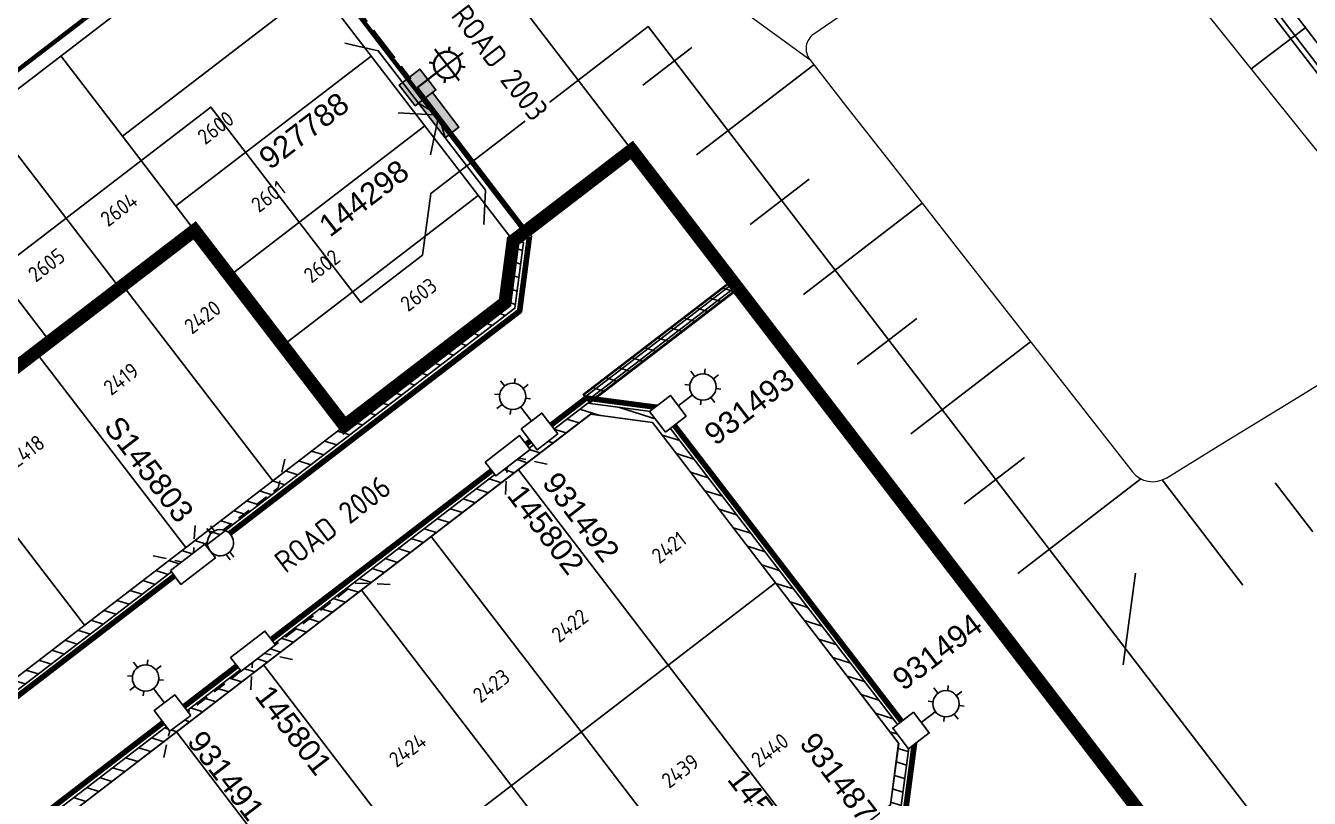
# Model space of a CAD drawing. Extents: x 296374 to 298792, y 6267790 to 6270844.
# Drawn here: x 298187.2 to 298333.2, y 6269983.7 to 6270071.6 of the extents above; entities that cross this region are included whole.
import ezdxf
from ezdxf.enums import TextEntityAlignment as Align

# ---------------------------------------------------------------- set-up
doc = ezdxf.new("R2010")
doc.units = 0
for name, pattern in [('Cable Exist UG', [8.2, 4, -1.2, 1.8, -1.2]), ('Dash', [5, 3, -2]), ('DASHED', [0.75, 0.5, -0.25]), ('DASHED2', [9.525, 6.35, -3.175]), ('IE Trench LV', [6.5, 5, -1.5]), ('Trench-Service', [1.5, 1, -0.5])]:
    doc.linetypes.add(name, pattern=pattern)
for name, color, linetype in [('_User_Boundary_Stage24', 252, 'DASHED2'), ('_User_Equip_Easement', 7, 'Continuous'), ('_User_Exist_LV', 7, 'Cable Exist UG'), ('_User_Exist_Pillar', 7, 'Continuous'), ('_User_Exist_Services', 7, 'Continuous'), ('_User_Exist_SL', 7, 'Continuous'), ('_User_Exist_Trench', 7, 'Continuous'), ('_User_LotNumbers', 251, 'Continuous'), ('_User_Roadnames', 7, 'Continuous'), ('_User_Wipeout', 6, 'Continuous'), ('_User_xref', 251, 'Continuous'), ('Duct_SP_NEW', 2, 'Continuous'), ('Equip_LV_NEW', 2, 'Continuous'), ('Equip_SP_SL_NEW', 2, 'Continuous'), ('Mains_LV_NEW_T84', 2, 'Continuous'), ('Mains_SL_NEW_R6', 2, 'Continuous'), ('Services_SP_NEW_UG', 7, 'Trench-Service'), ('SupportsUG_SP_LV_NEW', 2, 'Continuous'), ('SupportsUG_SP_LV_SL_EXT', 7, 'Continuous'), ('SupportsUG_SP_LV_SL_NEW', 2, 'Continuous'), ('Trench_SP_NEW', 2, 'IE Trench LV'), ('UG_Details_SP_MISC', 7, 'Continuous'), ('X-Masterplan_LotLayout_P2$0$D-LO-Stage 24', 251, 'Continuous'), ('X-Masterplan_LotLayout_P2$0$D-LO-Stage 25', 251, 'Continuous'), ('X-Masterplan_LotLayout_P2$0$D-RD-Future_BDY', 251, 'Continuous'), ('X-Masterplan_LotLayout_P2$0$D-RD-Stage24_BDY', 251, 'Continuous'), ('X-Masterplan_LotLayout_P2$0$D-RD-Stage25_BDY', 251, 'Continuous'), ('XR-600340-P4-CI-DESIGN (06032016)$0$CI-EWRK-BATT-BOTT', 251, 'Continuous'), ('XR-600340-P4-CI-DESIGN (06032016)$0$CI-EWRK-BATT-TICK', 251, 'Continuous'), ('XR-600340-P4-CI-DESIGN (06032016)$0$CI-ROAD-MD5-FUTR', 251, 'Continuous'), ('XR-600340-P4-CI-DESIGN (06032016)$0$CI-STRM-BASN-DETN', 251, 'Continuous'), ('XR-600340-P4-CI-DESIGN (06032016)$0$GN-ANNO-TEXT-LOT24', 251, 'Continuous'), ('XR-600340-P4-CI-DESIGN (06032016)$0$GN-ANNO-TEXT-LOT25', 251, 'Continuous')]:
    doc.layers.add(name, color=color, linetype=linetype)
doc.layers.add('Viewports', color=6, linetype='Continuous', plot=False)
doc.styles.add('CDD_AN-ISOCP', font='isocp.shx')
doc.styles.add('COLUMN_LABEL', font='arial.ttf')
doc.styles.add('iecARIAL', font='arial.ttf', dxfattribs={"height": 2})
doc.styles.add('POLE_LABEL', font='arial.ttf')
doc.styles.add('SL_LABEL', font='arial.ttf')
doc.styles.get("Standard").update_dxf_attribs({"font": 'arial.ttf'})
doc.styles.add('XR-600340-P4-CI-DESIGN (06032016)$0$CDD_AN-ISOCP', font='isocp.shx')
doc.linetypes.add('Cable 4', pattern='A,5.25,-0.1,["o",Standard,S=2,R=0,X=1.2,Y=-0.7],-4', length=9.35)
doc.linetypes.add('Cable New UG', pattern='A,7,-0.25,["x",Standard,S=2,R=0,X=0.2,Y=-0.8],-2.1', length=9.35)
doc.linetypes.add('IE Trench HV', pattern='A,7,-0.2,["/",Standard,S=3,R=0,X=0.6,Y=-1.4],-2.5', length=9.7)
pattern_1 = [(162.4963, (298226.3864, 6269882.092), (-0.45837, -1.453435), [])]

# ---------------------------------------------------------------- blocks, each defined once
blk = doc.blocks.new('XR-600340-P4-CI-DESIGN (06032016)')
at = {"layer": 'XR-600340-P4-CI-DESIGN (06032016)$0$CI-EWRK-BATT-BOTT', "lineweight": 0, "flags": 128}
blk.add_lwpolyline([(298276.4, 6270067.73), (298280.47, 6270062.52), (298286.63, 6270054.64), (298292.79, 6270046.76), (298298.95, 6270038.89), (298305.11, 6270031.01), (298313.03, 6270020.88, 0.38173), (298316.97, 6270020.17), (298323.34, 6270024.09), (298331.9, 6270029.35), (298340.46, 6270034.62)], format="xyb", dxfattribs=at)
for points in [[(298335.79, 6270055.21), (298329.53, 6270063.01), (298323.27, 6270070.81), (298317, 6270078.6)], [(298268.38, 6270073.58), (298276.4, 6270067.73)]]:
    blk.add_lwpolyline(points, dxfattribs=at)
at = {"layer": 'XR-600340-P4-CI-DESIGN (06032016)$0$CI-EWRK-BATT-TICK'}
for p, q in [((298332.81, 6270071.42), (298326.58, 6270066.67)), ((298257.43, 6270064.83), (298263, 6270069.1)), ((298263.52, 6270056.89), (298276.86, 6270067.13)), ((298269.6, 6270048.96), (298276.31, 6270054.11)), ((298275.69, 6270041.02), (298289.18, 6270051.38)), ((298281.78, 6270033.09), (298288.56, 6270038.29)), ((298287.87, 6270025.16), (298301.5, 6270035.62)), ((298293.95, 6270017.22), (298300.81, 6270022.48)), ((298300.04, 6270009.29), (298314.05, 6270020.04)), ((298325.64, 6270007.94), (298316.45, 6270019.92)), ((298333.58, 6270014.03), (298329.31, 6270019.58)), ((298312.02, 6269998.91), (298313.44, 6270009.34))]:
    blk.add_line(p, q, dxfattribs=at)
at = {"layer": 'XR-600340-P4-CI-DESIGN (06032016)$0$CI-ROAD-MD5-FUTR', "flags": 128}
for points in [[(298230.24, 6270099.45), (298276.31, 6270134.79), (298285.04, 6270133.64), (298398.61, 6269985.4), (298397.46, 6269976.67), (298354.58, 6269943.77)], [(298231.15, 6270098.25), (298276.73, 6270133.23), (298284.23, 6270132.24), (298397.04, 6269984.99), (298396.05, 6269977.48), (298353.67, 6269944.96)]]:
    blk.add_lwpolyline(points, dxfattribs=at)
at = {"layer": 'XR-600340-P4-CI-DESIGN (06032016)$0$CI-STRM-BASN-DETN', "lineweight": 0, "flags": 128}
blk.add_lwpolyline([(298213.07, 6270151.43), (298223.04, 6270159.52), (298225.64, 6270161.06), (298229.83, 6270161.82), (298233.98, 6270160.81), (298237.37, 6270158.21), (298237.93, 6270157.5), (298242.39, 6270151.24), (298245.88, 6270149.94), (298247.76, 6270148.75), (298257.08, 6270139.59), (298257.52, 6270139.08), (298267.78, 6270125.92), (298268.45, 6270124.75), (298272.05, 6270115.73), (298291.09, 6270091.65), (298292.62, 6270088.66), (298292.89, 6270085.15), (298291.76, 6270081.87), (298289.5, 6270079.33), (298289.2, 6270079.12), (298284.43, 6270075.84), (298276.84, 6270070.61)], dxfattribs=at)
blk.add_lwpolyline([(298276.84, 6270070.61, 0.432091), (298276.4, 6270067.73)], format="xyb", dxfattribs=at)
at = {"layer": 'XR-600340-P4-CI-DESIGN (06032016)$0$GN-ANNO-TEXT-LOT24', "linetype": 'ByBlock', "char_height": 1.75, "attachment_point": 5, "rotation": 37.4542, "style": 'XR-600340-P4-CI-DESIGN (06032016)$0$CDD_AN-ISOCP'}
for s, insert in [('2420', (298207.36, 6270038.44)), ('2419', (298198.1, 6270031.41)), ('2418', (298187.39, 6270023.2)), ('2421', (298252.06, 6270019.08)), ('2422', (298249.11, 6270003.36)), ('2423', (298240.19, 6269996.51)), ('2424', (298230.67, 6269989.21)), ('2440', (298271.86, 6269989.19)), ('2439', (298261.67, 6269986.83))]:
    blk.add_mtext(s, dxfattribs=dict(at, insert=insert))
at = {"layer": 'XR-600340-P4-CI-DESIGN (06032016)$0$GN-ANNO-TEXT-LOT25', "linetype": 'ByBlock', "char_height": 1.75, "attachment_point": 5, "rotation": 37.4542, "style": 'XR-600340-P4-CI-DESIGN (06032016)$0$CDD_AN-ISOCP'}
for s, insert in [('2600', (298208.85, 6270059.98)), ('2601', (298214.84, 6270052.17)), ('2604', (298197.86, 6270050.68)), ('2605', (298189.62, 6270044.36)), ('2602', (298220.93, 6270044.24)), ('2603', (298231.93, 6270041))]:
    blk.add_mtext(s, dxfattribs=dict(at, insert=insert))
blk = doc.blocks.new('X-Masterplan_LotLayout_P2')
at = {"layer": 'X-Masterplan_LotLayout_P2$0$D-LO-Stage 24'}
for p, q in [((298146.35, 6270002.18), (298206.46, 6270048.3)), ((298206.46, 6270048.3), (298223.5, 6270026.09)), ((298215.36, 6270019.84), (298198.31, 6270042.05)), ((298205.44, 6270012.23), (298188.4, 6270034.45)), ((298176.89, 6270025.62), (298193.94, 6270003.4)), ((298260.31, 6269998.87), (298243.27, 6270021.09)), ((298250.39, 6269991.26), (298233.35, 6270013.48)), ((298272.5, 6270008.22), (298170.34, 6269929.84)), ((298242.46, 6269985.17), (298225.41, 6270007.39)), ((298214.31, 6269998.87), (298231.35, 6269976.65)), ((298260.31, 6269998.87), (298277.35, 6269976.66)), ((298221.43, 6269969.04), (298204.39, 6269991.26)), ((298267.44, 6269969.05), (298250.39, 6269991.26)), ((298259.5, 6269962.96), (298242.46, 6269985.17))]:
    blk.add_line(p, q, dxfattribs=at)
at = {"layer": 'X-Masterplan_LotLayout_P2$0$D-LO-Stage 25'}
for p, q in [((298198.24, 6270059.01), (298220.45, 6270076.06)), ((298198.24, 6270059.01), (298191.24, 6270068.14)), ((298226.54, 6270068.12), (298204.33, 6270051.08)), ((298197.92, 6270041.75), (298182.7, 6270061.58)), ((298232.63, 6270060.19), (298210.41, 6270043.14)), ((298206.46, 6270048.3), (298198.24, 6270059.01)), ((298174.76, 6270055.5), (298189.98, 6270035.66)), ((298216.5, 6270035.21), (298238.71, 6270052.26))]:
    blk.add_line(p, q, dxfattribs=at)
at = {"layer": 'X-Masterplan_LotLayout_P2$0$D-RD-Future_BDY'}
blk.add_line((298396.42, 6269984.82), (298283.91, 6270131.67), dxfattribs=at)
at = {"layer": 'X-Masterplan_LotLayout_P2$0$D-RD-Stage24_BDY'}
blk.add_line((298271.99, 6270036.82), (298343.21, 6269943.99), dxfattribs=at)
blk.add_lwpolyline([(298140.51, 6269968.72), (298140.51, 6269968.72), (298147.52, 6269967.79), (298223.5, 6270026.09)], dxfattribs=at)
blk.add_lwpolyline([(298170.34, 6269929.84), (298184.34, 6269911.59), (298191.35, 6269910.67), (298285.58, 6269982.96), (298286.5, 6269989.97), (298272.5, 6270008.22), (298258.5, 6270026.47), (298251.49, 6270027.39), (298157.26, 6269955.1), (298156.34, 6269948.09)], close=True, dxfattribs=at)
at = {"layer": 'X-Masterplan_LotLayout_P2$0$D-RD-Stage25_BDY'}
blk.add_line((298230.6, 6270090.76), (298271.99, 6270036.82), dxfattribs=at)
blk.add_lwpolyline([(298223.53, 6270026.11), (298241.75, 6270040.09), (298242.67, 6270047.1), (298216.5, 6270081.21), (298209.49, 6270082.14), (298115.26, 6270009.84), (298114.34, 6270002.83), (298140.51, 6269968.72)], dxfattribs=at)
blk = doc.blocks.new('LV_UG_LINKS_OPEN_NEW')
blk.add_wipeout([(-1.17, 0.93), (-1.28, 0.78), (-1.36, 0.61), (-1.43, 0.44), (-1.47, 0.25), (-1.49, 0.07), (-1.49, -0.12), (-1.46, -0.31), (-1.41, -0.49), (-1.34, -0.66), (-1.25, -0.82), (-1.13, -0.97), (-1, -1.11), (-0.86, -1.22), (-0.7, -1.32), (-0.53, -1.4), (-0.35, -1.45), (-0.16, -1.49), (0.03, -1.49), (0.21, -1.48), (0.4, -1.44), (0.57, -1.38), (0.74, -1.3), (0.9, -1.19), (1.04, -1.07), (1.17, -0.93), (1.28, -0.78), (1.36, -0.61), (1.43, -0.44), (1.47, -0.25), (1.49, -0.07), (1.49, 0.12), (1.46, 0.31), (1.41, 0.49), (1.34, 0.66), (1.25, 0.82), (1.13, 0.97), (1, 1.11), (0.86, 1.22), (0.7, 1.32), (0.53, 1.4), (0.35, 1.45), (0.16, 1.49), (-0.03, 1.49), (-0.21, 1.48), (-0.4, 1.44), (-0.57, 1.38), (-0.74, 1.3), (-0.9, 1.19), (-1.04, 1.07)])
for p, q in [((-0.25, 1.47), (-0.25, 2.22)), ((0.25, 1.47), (0.25, 2.22)), ((-0.25, -1.47), (-0.25, -2.22)), ((0.25, -1.47), (0.25, -2.22))]:
    blk.add_line(p, q)
blk.add_lwpolyline([(1.49, 0, 1), (-1.49, 0, 1)], format="xyb", close=True)
for tag, p, flags in [('ORIENTATION', (0, 0), 9), ('Z', (0, 0), 1), ('USAGE', (0, -0.2), 9), ('NOTES', (0, -0.4), 9)]:
    blk.add_attdef(tag, p, '', height=0.2, dxfattribs=dict(flags=flags))
blk = doc.blocks.new('*U102')
blk.add_line((0, 0), (0, 0))
at = {"style": 'SL_LABEL', "flags": 9}
for tag, height, p in [('ASSET_NUM', 2.5, (2, 2)), ('STREET_CODE', 0.2, (0, -0.2))]:
    blk.add_attdef(tag, text='', height=height, dxfattribs=at).set_placement(p, align=Align.MIDDLE_LEFT)
at = {"flags": 1}
blk.add_attdef('Z', (0, 0), '', height=0.2, dxfattribs=at)
at = {"flags": 9}
for tag, p in [('CONSTRUCTED_VOLTAGE', (0, -0.4)), ('CONTROL_TYPE', (0, -0.6)), ('OPERATING_VOLTAGE', (0, -1.4)), ('LANTERN_PURPOSE', (0, -0.8)), ('LANTERN_TYPE', (0, -1)), ('NO_PHASES', (0, -1.2)), ('ORIENTATION', (0, -1.6)), ('OWNED_BY', (0, -1.8)), ('STATE', (0, -2)), ('CEXIST', (0, -2.4)), ('CNEW', (0, -2.6)), ('CNUMBER', (0, -2.8)), ('CREMOVE', (0, -3)), ('USAGE', (0, -2.2)), ('CREPLACE', (0, -3.2)), ('MAINTAINED_BY', (0, -9.86))]:
    blk.add_attdef(tag, text='', height=0.2, dxfattribs=at).set_placement(p, align=Align.MIDDLE_LEFT)
blk.add_wipeout([(0.91, -8.7), (-0.63, -8.07), (-1.56, -6.7), (-0.93, -5.17), (0.43, -4.12), (1.97, -4.86), (2.91, -6.23), (2.28, -7.76)])
for p, q in [((0, 0), (0.52, -4.98)), ((-0.93, -5.17), (-0.49, -5.52)), ((1.97, -4.86), (1.62, -5.3)), ((-0.82, -6.62), (-1.56, -6.7)), ((2.91, -6.23), (2.17, -6.31)), ((-0.63, -8.07), (-0.27, -7.63)), ((0.83, -7.96), (0.91, -8.7)), ((2.28, -7.76), (1.84, -7.41))]:
    blk.add_line(p, q)
blk.add_circle((0.67, -6.46), 1.5)
for tag, height, flags, p in [('LNUMBER', 2.5, 8, (1.2, -2.8)), ('LKINGHEIGHT', 0.2, 9, (0, -3.4)), ('LBRACKET', 0.2, 9, (0, -3.6)), ('LBRACKETVOCAB', 0.2, 9, (0, -3.8)), ('LCATEGORY', 0.2, 9, (0, -4)), ('LCHARGE1', 0.2, 9, (0, -4.2)), ('LCHARGE1PERCENT', 0.2, 9, (0, -4.4)), ('LCHARGE2', 0.2, 9, (0, -4.6)), ('LCHARGE2PERCENT', 0.2, 9, (0, -4.8)), ('LCHARGE3', 0.2, 9, (0, -5)), ('LCHARGE3PERCENT', 0.2, 9, (0, -5.2)), ('LEXIST', 0.2, 9, (0, -5.4)), ('LLAMP', 0.2, 9, (0, -5.6)), ('LLAMPVOCAB', 0.2, 9, (0, -5.8)), ('LMAST', 0.2, 9, (0, -6)), ('LMASTVOCAB', 0.2, 9, (0, -6.2)), ('LNEW', 0.2, 9, (0, -6.4)), ('LANTNUMBER', 0.2, 9, (0, -6.6)), ('LOUTREACH', 0.2, 9, (0, -7)), ('LOUTREACHVOCAB', 0.2, 9, (0, -7.2)), ('SUBURB', 0.2, 9, (0, -8.6)), ('STREETNAME', 0.2, 9, (0, -8.8)), ('LRATECODE', 0.2, 9, (0, -7.4)), ('LREMOVE', 0.2, 9, (0, -7.6)), ('LREPLACE', 0.2, 9, (0, -7.8)), ('LTYPE', 0.2, 9, (0, -8)), ('LTYPEVOCAB', 0.2, 9, (0, -8.2)), ('LEGEND', 0.2, 9, (0, -8.4)), ('LOCATION', 0.2, 9, (0, -9)), ('NOTES', 0.2, 9, (0, -9.2))]:
    blk.add_attdef(tag, text='', height=height, dxfattribs=dict(flags=flags)).set_placement(p, align=Align.MIDDLE_LEFT)
blk.add_attdef('OPERATED_BY', (0, -9.61), '', height=0.2, dxfattribs=at)
blk = doc.blocks.new('SL_LANTERN_EXT')
at = {"lineweight": 40}
for p, q in [((0, 1.97), (0, 6.47)), ((-1.46, 5.68), (-1.06, 5.28)), ((1.46, 5.68), (1.06, 5.28)), ((-2.25, 4.22), (2.25, 4.22)), ((-1.46, 2.76), (-1.06, 3.16)), ((1.46, 2.76), (1.06, 3.16)), ((0, 0), (0, 2.72))]:
    blk.add_line(p, q, dxfattribs=at)
blk.add_circle((0, 4.22), 1.5, dxfattribs=at)
at = {"style": 'iecARIAL', "flags": 8}
blk.add_attdef('ASSET_NUM', (1.5, 1.5), '', height=2.5, dxfattribs=at)
for tag, p, height, flags in [('OPERATING_VOLTAGE', (0.98, -1.65), 0.2, 9), ('CONSTRUCTED_VOLTAGE', (0.98, -0.65), 0.2, 9), ('CONTROL_TYPE', (0.98, -0.85), 0.2, 9), ('LANTERN_PURPOSE', (0.98, -1.05), 0.2, 9), ('LANTERN_TYPE', (0.98, -1.25), 0.2, 9), ('NO_PHASES', (0.98, -1.45), 0.2, 9), ('LNUMBER', (2.18, -3.25), 2.5, 8), ('ORIENTATION', (0.98, -1.85), 0.2, 9), ('OWNED_BY', (0.98, -2.05), 0.2, 9), ('STATE', (0.98, -2.25), 0.2, 9), ('USAGE', (0.98, -2.45), 0.2, 9), ('CEXIST', (0.98, -2.65), 0.2, 9), ('CNEW', (0.98, -2.85), 0.2, 9), ('CNUMBER', (0.98, -3.05), 0.2, 9), ('CREMOVE', (0.98, -3.25), 0.2, 9), ('CREPLACE', (0.98, -3.45), 0.2, 9), ('LKINGHEIGHT', (0.98, -3.65), 0.2, 9), ('LBRACKET', (0.98, -3.85), 0.2, 9), ('LBRACKETVOCAB', (0.98, -4.05), 0.2, 9), ('LCATEGORY', (0.98, -4.25), 0.2, 9), ('LCHARGE1', (0.98, -4.45), 0.2, 9), ('LCHARGE1PERCENT', (0.98, -4.65), 0.2, 9), ('LCHARGE2', (0.98, -4.85), 0.2, 9), ('LCHARGE2PERCENT', (0.98, -5.05), 0.2, 9), ('LCHARGE3', (0.98, -5.25), 0.2, 9), ('LCHARGE3PERCENT', (0.98, -5.45), 0.2, 9), ('LEXIST', (0.98, -5.65), 0.2, 9), ('LLAMP', (0.98, -5.85), 0.2, 9), ('LLAMPVOCAB', (0.98, -6.05), 0.2, 9), ('LMAST', (0.98, -6.25), 0.2, 9), ('LMASTVOCAB', (0.98, -6.45), 0.2, 9), ('LNEW', (0.98, -6.65), 0.2, 9), ('LANTNUMBER', (0.98, -6.85), 0.2, 9), ('LOUTREACH', (0.98, -7.25), 0.2, 9), ('LOUTREACHVOCAB', (0.98, -7.45), 0.2, 9), ('LRATECODE', (0.98, -7.65), 0.2, 9), ('LREMOVE', (0.98, -7.85), 0.2, 9), ('LREPLACE', (0.98, -8.05), 0.2, 9), ('LTYPE', (0.98, -8.25), 0.2, 9), ('LTYPEVOCAB', (0.98, -8.45), 0.2, 9), ('LEGEND', (0.98, -8.65), 0.2, 9), ('LOCATION', (0.98, -8.85), 0.2, 9), ('STREETNAME', (0.98, -9.25), 0.2, 9), ('SUBURB', (0.98, -9.45), 0.2, 1), ('NOTES', (0.98, -9.05), 0.2, 9)]:
    blk.add_attdef(tag, p, '', height=height, dxfattribs=dict(flags=flags))
blk = doc.blocks.new('*U277')
blk.add_hatch(color=256).paths.add_polyline_path([(-2.475, 0.99), (-2.475, -0.99), (2.475, -0.99), (2.475, 0.99)])
blk.add_lwpolyline([(-2.475, -0.99), (2.475, -0.99), (2.475, 0.99), (-2.475, 0.99)], close=True)
at = {"style": 'iecARIAL', "flags": 8}
blk.add_attdef('ASSET_NUM', (1.5, 3.5), '', height=2.5, dxfattribs=at)
for tag, p, flags in [('OWNED_BY', (0, -0.2), 9), ('STATE', (0, -0.4), 9), ('SUPPORT_TYPE', (0, -0.6), 9), ('USAGE', (0, -0.8), 9), ('LEGEND', (0, -1), 9), ('LOCATION', (0, -1.2), 9), ('NOTES', (0, -1.4), 9), ('PARENT', (0, -1.6), 9), ('STREETNAME', (0, -1.8), 9), ('SUBURB', (0, -2), 1)]:
    blk.add_attdef(tag, p, '', height=0.2, dxfattribs=dict(flags=flags))
blk = doc.blocks.new('PILLAR_NEW')
for tag, height, flags, p in [('ASSET_NUM', 2.5, 8, (2, 4)), ('STREET_CODE', 0.2, 9, (1.5, 2))]:
    blk.add_attdef(tag, text='', height=height, dxfattribs=dict(flags=flags)).set_placement(p, align=Align.MIDDLE_LEFT)
blk.add_wipeout([(-2.47, 0.99), (2.47, 0.99), (2.47, -0.99), (-2.47, -0.99)])
at = {"lineweight": -3}
blk.add_lwpolyline([(-2.47, 0.99), (2.47, 0.99), (2.47, -0.99), (-2.47, -0.99)], close=True, dxfattribs=at)
for tag, flags, p in [('OWNED_BY', 9, (1.5, 1.8)), ('OPERATED_BY', 9, (1.5, 1.6)), ('MAINTAINED_BY', 9, (1.5, 1.4)), ('STATE', 9, (1.5, 1.2)), ('SUPPORT_TYPE', 9, (1.5, 1)), ('SUBURB', 9, (1.5, 0.2)), ('STREETNAME', 9, (1.5, 0)), ('USAGE', 9, (1.5, 0.8)), ('LEGEND', 9, (1.5, 0.6)), ('PARENT', 9, (1.5, 0.4)), ('Z', 1, (1.5, -0.6)), ('LOCATION', 9, (1.5, -0.2)), ('NOTES', 9, (1.5, -0.4))]:
    blk.add_attdef(tag, text='', height=0.2, dxfattribs=dict(flags=flags)).set_placement(p, align=Align.MIDDLE_LEFT)
blk = doc.blocks.new('COLUMN_NEW')
for tag, flags, p in [('Z', 1, (1.5, -2.8)), ('NOTES', 9, (1.5, -2.4)), ('LABEL_ALIGNMENT', 9, (1.5, -2.6))]:
    blk.add_attdef(tag, text='', height=0.2, dxfattribs=dict(flags=flags)).set_placement(p, align=Align.MIDDLE_LEFT)
blk.add_wipeout([(-1.485, -1.485), (1.485, -1.485), (1.485, 1.485), (-1.485, 1.485)])
at = {"lineweight": -3}
blk.add_lwpolyline([(-1.485, -1.485), (1.485, -1.485), (1.485, 1.485), (-1.485, 1.485)], close=True, dxfattribs=at)
for tag, height, flags, p in [('ASSET_NUM', 2.5, 8, (2, 2)), ('STREET_CODE', 0.2, 9, (1.5, 0)), ('OWNED_BY', 0.2, 9, (1.5, -0.4)), ('OPERATED_BY', 0.2, 9, (1.5, -0.6)), ('STATE', 0.2, 9, (1.5, -1)), ('COLUMN_TYPE', 0.2, 9, (1.5, -0.2)), ('USAGE', 0.2, 9, (1.5, -1.2)), ('MAINTAINED_BY', 0.2, 9, (1.5, -0.8)), ('LEGEND', 0.2, 9, (1.5, -1.4)), ('SUBURB', 0.2, 9, (1.5, -1.8)), ('STREETNAME', 0.2, 9, (1.5, -2)), ('PARENT', 0.2, 9, (1.5, -1.6)), ('LOCATION', 0.2, 9, (1.5, -2.2))]:
    blk.add_attdef(tag, text='', height=height, dxfattribs=dict(flags=flags)).set_placement(p, align=Align.MIDDLE_LEFT)
at = {"style": 'POLE_LABEL', "flags": 9}
blk.add_attdef('STRUCTURE_PLANT_NUMBER', text='', height=0.2, dxfattribs=at).set_placement((1.5, 0.242), align=Align.MIDDLE_LEFT)
blk = doc.blocks.new('COLUMN_EXT')
blk.add_hatch(color=256).paths.add_polyline_path([(-1.49, 1.48), (-1.49, -1.49), (1.48, -1.49), (1.48, 1.48)])
blk.add_lwpolyline([(-1.49, -1.49), (1.48, -1.49), (1.48, 1.48), (-1.49, 1.48)], close=True)
for tag, height, style, flags, p in [('ASSET_NUM', 2.5, 'COLUMN_LABEL', 8, (2, 2)), ('STRUCTURE_PLANT_NUMBER', 0.2, 'POLE_LABEL', 9, (1.81, 0.03)), ('STREET_CODE', 0.2, 'COLUMN_LABEL', 9, (1.81, -0.2))]:
    blk.add_attdef(tag, text='', height=height, dxfattribs=dict(style=style, flags=flags)).set_placement(p, align=Align.MIDDLE_LEFT)
at = {"flags": 9}
for tag, p in [('COLUMN_TYPE', (1.81, -0.4)), ('OWNED_BY', (1.81, -0.6)), ('STATE', (1.81, -0.8)), ('USAGE', (1.81, -1)), ('LEGEND', (1.81, -1.2)), ('LOCATION', (1.81, -1.4)), ('STREETNAME', (1.81, -1.6)), ('SUBURB', (1.81, -1.8)), ('NOTES', (1.81, -2))]:
    blk.add_attdef(tag, text='', height=0.2, dxfattribs=at).set_placement(p, align=Align.MIDDLE_LEFT)
at = {"flags": 1}
blk.add_attdef('Z', (1.81, -2.35), '', height=0.2, dxfattribs=at)

msp = doc.modelspace()

# ---------------------------------------------------------------- linework, layer by layer
at = {"layer": '_User_Exist_LV', "flags": 128}
msp.add_lwpolyline([(298234.21381, 6270061.4063), (298217.57837, 6270083.08821), (298208.06655, 6270084.34093), (298203.20583, 6270090.46884), (298204.85118, 6270102.96183), (298184.8059, 6270129.08798), (298183.22933, 6270127.85724), (298186.12469, 6270124.08354)], dxfattribs=at)
at = {"layer": '_User_Exist_Services', "lineweight": -3, "ltscale": 0.5, "flags": 128}
for points in [[(298223.52164, 6270069.58827), (298227.33127, 6270068.72992), (298231.91191, 6270062.75972), (298234.20394, 6270061.39873), (298234.92508, 6270058.83247), (298239.50999, 6270052.86554), (298239.3527, 6270048.96358)], [(298229.61314, 6270061.65771), (298234.20394, 6270061.39873), (298233.26547, 6270056.89741)]]:
    msp.add_lwpolyline(points, dxfattribs=at)
at = {"layer": '_User_Exist_SL', "elevation": 0, "flags": 128}
msp.add_lwpolyline([(298231.80327, 6270064.5481), (298234.20394, 6270061.39873)], dxfattribs=at)
at = {"layer": '_User_Exist_Trench', "lineweight": -3, "const_width": 0.5, "flags": 128}
msp.add_lwpolyline([(298233.9758, 6270061.22368), (298244.01972, 6270048.13287)], dxfattribs=at)
at = {"layer": 'Duct_SP_NEW', "lineweight": -3}
for p, q in [((298267.59029, 6270042.5466), (298250.69454, 6270029.58334)), ((298267.59029, 6270042.5466), (298267.90683, 6270042.13404)), ((298268.22336, 6270041.72148), (298267.90683, 6270042.13404)), ((298268.22336, 6270041.72148), (298251.32762, 6270028.75822)), ((298250.69454, 6270029.58334), (298251.01108, 6270029.17078)), ((298251.32762, 6270028.75822), (298251.01108, 6270029.17078))]:
    msp.add_line(p, q, dxfattribs=at)
at = {"layer": 'Mains_LV_NEW_T84', "linetype": 'Cable New UG', "lineweight": -3, "flags": 128}
for points in [[(298206.65773, 6270010.64391), (298243.62237, 6270039.00503), (298244.76202, 6270047.65828), (298234.21325, 6270061.40598)], [(298278.57153, 6269975.06914), (298287.45043, 6269981.88147), (298288.59007, 6269990.53466), (298274.0854, 6270009.43941), (298259.58025, 6270028.3448), (298250.92705, 6270029.48444), (298242.04815, 6270022.67211)], [(298242.04815, 6270022.67211), (298213.08968, 6270000.45371)], [(298175.7158, 6269986.90371), (298206.26104, 6270010.33955)], [(298213.08968, 6270000.45371), (298174.21392, 6269970.62629)]]:
    msp.add_lwpolyline(points, dxfattribs=at)
at = {"layer": 'Mains_SL_NEW_R6', "linetype": 'Cable 4', "flags": 128}
for points in [[(298245.66459, 6270025.44682), (298250.92705, 6270029.48444), (298259.58025, 6270028.3448), (298260.26715, 6270027.44952)], [(298203.92605, 6269993.42292), (298213.08968, 6270000.45372)], [(298282.67174, 6269978.21502), (298287.45043, 6269981.88147), (298288.59007, 6269990.53466), (298287.90317, 6269991.42993)]]:
    msp.add_lwpolyline(points, dxfattribs=at)
at = {"layer": 'Mains_SL_NEW_R6', "linetype": 'Cable 4', "elevation": 0, "flags": 128}
msp.add_lwpolyline([(298242.04815, 6270022.67211), (298245.66459, 6270025.44682)], dxfattribs=at)
at = {"layer": 'Services_SP_NEW_UG', "linetype": 'Dash', "lineweight": -3, "ltscale": 0.5, "elevation": 0, "flags": 128}
for points in [[(298206.26104, 6270010.33955), (298206.26104, 6270010.33955), (298207.62202, 6270012.63159), (298215.97238, 6270019.0384), (298216.83071, 6270022.84803)], [(298246.55275, 6270021.72937), (298242.04815, 6270022.67211), (298241.79245, 6270018.07703)], [(298201.75644, 6270011.28228), (298206.26104, 6270010.33955), (298206.51674, 6270014.93462)], [(298217.59427, 6269999.51098), (298213.08968, 6270000.45372), (298212.83397, 6269995.85864)]]:
    msp.add_lwpolyline(points, dxfattribs=at)
at = {"layer": 'Services_SP_NEW_UG', "linetype": 'Dash', "lineweight": -3, "ltscale": 0.5, "flags": 128}
for points in [[(298228.70163, 6270008.0331), (298224.79967, 6270008.19039), (298215.65594, 6270001.17486), (298213.08968, 6270000.45372)], [(298213.08968, 6270000.45372), (298211.72869, 6269998.16168), (298203.77503, 6269992.05923), (298202.91669, 6269988.2496)]]:
    msp.add_lwpolyline(points, dxfattribs=at)
at = {"layer": 'Trench_SP_NEW', "linetype": 'IE Trench LV', "const_width": 0.5, "flags": 128}
for points in [[(298244.44836, 6270047.5742), (298243.34117, 6270039.1674), (298206.07843, 6270010.57757)], [(298154.65416, 6269948.31122), (298155.66941, 6269956.01989), (298251.01108, 6270029.17078)], [(298140.29083, 6269967.03175), (298147.9995, 6269966.01651), (298206.07842, 6270010.57756)]]:
    msp.add_lwpolyline(points, dxfattribs=at)
at = {"layer": 'Trench_SP_NEW', "linetype": 'IE Trench HV', "const_width": 0.5, "flags": 128}
msp.add_lwpolyline([(298251.01108, 6270029.17078), (298251.01108, 6270029.17078), (298259.41787, 6270028.06359), (298288.27641, 6269990.45064), (298287.16922, 6269982.04384), (298282.48912, 6269978.45304)], dxfattribs=at)
at = {"layer": 'UG_Details_SP_MISC', "lineweight": -3}
for p, q in [((298250.86499, 6270029.36119), (298267.76073, 6270042.32445)), ((298267.76073, 6270042.32445), (298267.76073, 6270042.32445)), ((298267.76073, 6270042.32445), (298267.90683, 6270042.13404)), ((298267.76073, 6270042.32445), (298267.90683, 6270042.13404)), ((298268.05292, 6270041.94363), (298267.90683, 6270042.13404)), ((298268.05292, 6270041.94363), (298267.90683, 6270042.13404)), ((298251.15717, 6270028.98037), (298268.05292, 6270041.94363)), ((298268.05292, 6270041.94363), (298268.05292, 6270041.94363)), ((298250.86499, 6270029.36119), (298251.01108, 6270029.17078)), ((298251.15717, 6270028.98037), (298251.01108, 6270029.17078))]:
    msp.add_line(p, q, dxfattribs=at)

# ---------------------------------------------------------------- block references
at = {"layer": '_User_Exist_Pillar', "lineweight": -3, "extrusion": (-2.53646e-09, -1.9461e-09, 1)}
ref = msp.add_blockref('*U277', (298234.20394, 6270061.39873, -0.01296), dxfattribs=dict(at, rotation=307.4972222859158))
ref.add_attrib('ASSET_NUM', '144298', dxfattribs={"layer": '0', "height": 2.5, "rotation": 37.4972223}).set_placement((298221.06703, 6270048.42888, -0.01296), align=Align.MIDDLE_LEFT)
at = {"layer": '_User_xref', "color": 7}
msp.add_blockref('X-Masterplan_LotLayout_P2', (0, 0), dxfattribs=at)
at = {"layer": '_User_xref', "color": 6, "lineweight": -3}
msp.add_blockref('XR-600340-P4-CI-DESIGN (06032016)', (0, 0), dxfattribs=at)
at = {"layer": 'SupportsUG_SP_LV_SL_EXT', "linetype": 'Cable New UG', "lineweight": -3, "extrusion": (2.46546e-08, -9.36402e-08, 1), "rotation": 307.4972222996464}
msp.add_blockref('SL_LANTERN_EXT', (298231.80327, 6270064.5481, -0.57978), dxfattribs=at)
at = {"layer": 'SupportsUG_SP_LV_SL_EXT', "lineweight": -3, "extrusion": (3.33327e-08, 1.80621e-08, 1)}
ref = msp.add_blockref('COLUMN_EXT', (298231.80327, 6270064.5481, 0.12319), dxfattribs=dict(at, rotation=37.4972223256412))
ref.add_attrib('ASSET_NUM', '927788', dxfattribs={"layer": '0', "extrusion": (2.54271e-08, 1.53662e-08, 1), "height": 2.5, "rotation": 37.4972223}).set_placement((298214.24839, 6270056.09311, 0.10393), align=Align.MIDDLE_LEFT)

# ---------------------------------------------------------------- texts
at = {"layer": '_User_LotNumbers', "insert": (298260.38718, 6270012.24737), "char_height": 1.75, "attachment_point": 5, "rotation": 37.4542054, "style": 'CDD_AN-ISOCP'}
msp.add_mtext('2421', dxfattribs=at)

# ---------------------------------------------------------------- next in the draw order: block references
at = {"layer": 'Equip_LV_NEW', "lineweight": -3, "extrusion": (-6.22458e-10, 3.46208e-09, 1), "rotation": 216.5711994872146}
msp.add_blockref('LV_UG_LINKS_OPEN_NEW', (298209.38399, 6270012.78378, -0.00001), dxfattribs=at)
at = {"layer": 'Equip_SP_SL_NEW', "linetype": 'Cable New UG', "lineweight": -3, "extrusion": (6.91748e-08, 9.25798e-08, 1), "rotation": 211.5485845953489}
for p in [(298246.56855, 6270024.26864, 0.60085), (298204.83001, 6269992.24475, 0.60085)]:
    msp.add_blockref('*U102', p, dxfattribs=at)
at = {"layer": 'Equip_SP_SL_NEW', "linetype": 'Cable New UG', "lineweight": -3, "extrusion": (4.86337e-08, -6.3387e-08, 1), "rotation": 121.5485877954412}
msp.add_blockref('*U102', (298286.725, 6269990.52598, -0.38318), dxfattribs=at)

# ---------------------------------------------------------------- next in the draw order: wipeouts: each hides what was drawn before it
at = {"color": 6}
msp.add_wipeout([(298251.26063, 6270022.01782), (298249.35824, 6270018.27058), (298251.26636, 6270016.57393), (298258.44939, 6270021.68415), (298255.54399, 6270024.76769), (298253.91606, 6270024.25796)], dxfattribs=at).dxf.layer = '_User_Wipeout'

# ---------------------------------------------------------------- next in the draw order: hatches: boundary and pattern name
at = {"layer": '_User_Equip_Easement'}
h = msp.add_hatch(dxfattribs=at)
h.set_pattern_fill('ANSI31', color=256, scale=0.48, angle=80)
h.set_pattern_definition(pattern_1)
h.paths.add_polyline_path([(298243.86069, 6270046.94135), (298242.67097, 6270047.09804), (298241.74767, 6270040.08751), (298147.52334, 6269967.7939), (298140.51281, 6269968.7172), (298140.35612, 6269967.52747), (298147.85945, 6269966.53927), (298242.87249, 6270039.43802)])

# ---------------------------------------------------------------- next in the draw order: linework, layer by layer
at = {"layer": '_User_Equip_Easement', "linetype": 'Continuous', "flags": 128}
msp.add_lwpolyline([(298140.51281, 6269968.7172), (298147.52334, 6269967.7939), (298241.74767, 6270040.08751), (298242.67097, 6270047.09804), (298243.86069, 6270046.94135), (298242.87249, 6270039.43802), (298147.85945, 6269966.53927), (298140.35612, 6269967.52747), (298140.51281, 6269968.7172)], dxfattribs=at)
at = {"layer": '_User_Exist_Trench', "lineweight": -3, "const_width": 0.5, "flags": 128}
msp.add_lwpolyline([(298233.97579, 6270061.22368), (298217.41599, 6270082.807), (298209.0092, 6270083.91419), (298113.66752, 6270010.76329), (298112.56033, 6270002.3565), (298126.20334, 6269984.5748)], dxfattribs=at)

# ---------------------------------------------------------------- next in the draw order: block references
at = {"layer": 'Equip_SP_SL_NEW', "linetype": 'Cable New UG', "lineweight": -3, "extrusion": (4.86337e-08, -6.3387e-08, 1), "rotation": 121.5485877954412}
msp.add_blockref('*U102', (298259.08898, 6270026.54556, -0.38319), dxfattribs=at)

# ---------------------------------------------------------------- next in the draw order: hatches: boundary and pattern name
at = {"layer": '_User_Equip_Easement'}
h = msp.add_hatch(dxfattribs=at)
h.set_pattern_fill('ANSI31', color=256, scale=0.48, angle=79.9977655)
h.set_pattern_definition([(162.4972, (298147.7842, 6269986.4944), (-0.458346, -1.453442), [])])
h.paths.add_polyline_path([(298267.54159, 6270042.61007), (298250.64552, 6270029.64723), (298251.37599, 6270028.69517), (298268.27206, 6270041.65801)])
h = msp.add_hatch(dxfattribs=at)
h.set_pattern_fill('ANSI31', color=256, scale=0.48, angle=80)
h.set_pattern_definition(pattern_1)
h.paths.add_polyline_path([(298251.1446, 6270028.64888), (298156.13808, 6269955.74924), (298155.14988, 6269948.24594), (298156.33961, 6269948.08925), (298157.26291, 6269955.09978), (298251.48074, 6270027.39424), (298258.49776, 6270026.47009), (298286.49902, 6269989.97448), (298285.57572, 6269982.96395), (298197.64154, 6269915.49101), (298198.37205, 6269914.53898), (298286.70055, 6269982.31449), (298287.75365, 6269990.31059), (298259.14725, 6270027.59491)])

# ---------------------------------------------------------------- next in the draw order: linework, layer by layer
at = {"layer": '_User_Boundary_Stage24', "linetype": 'DASHED', "lineweight": -3, "ltscale": 10, "const_width": 1.5, "flags": 128}
msp.add_lwpolyline([(298383.86478, 6269874.3541, 0.032113056), (298398.13037, 6269886.67339), (298353.1989, 6269945.35762), (298350.21638, 6269943.06928), (298343.20585, 6269943.99258), (298256.15847, 6270057.44633), (298242.67097, 6270047.09804), (298241.74767, 6270040.08751), (298223.49986, 6270026.08689), (298206.45562, 6270048.30161), (298146.34675, 6270002.18308), (298156.39068, 6269989.09226), (298136.55611, 6269973.87419), (298140.51281, 6269968.7172), (298127.81868, 6269958.97763), (298123.86198, 6269964.13462), (298101.64733, 6269947.09043), (298091.60291, 6269960.18175), (298052.33009, 6269930.05027), (298059.93985, 6269920.13207)], format="xyb", dxfattribs=at)
at = {"layer": '_User_Equip_Easement', "linetype": 'Continuous', "flags": 128}
for points in [[(298267.54159, 6270042.61007), (298250.64585, 6270029.64681), (298251.37631, 6270028.69475), (298268.27206, 6270041.65801)], [(298197.64154, 6269915.49101), (298285.57572, 6269982.96395), (298286.49902, 6269989.97448), (298258.49776, 6270026.47009), (298251.48074, 6270027.39424), (298157.26291, 6269955.09978), (298156.33961, 6269948.08925), (298155.14988, 6269948.24594), (298156.13808, 6269955.74924), (298251.1446, 6270028.64888), (298259.14725, 6270027.59491), (298287.75365, 6269990.31059), (298286.70055, 6269982.31449), (298198.37205, 6269914.53898)]]:
    msp.add_lwpolyline(points, close=True, dxfattribs=at)
at = {"layer": 'Viewports', "lineweight": -3, "ltscale": 10, "flags": 128}
msp.add_lwpolyline([(298348.09607, 6269954.04673), (298258.00507, 6270071.46739), (298233.29744, 6270052.51046), (298232.37414, 6270045.49993), (298225.34646, 6270040.10795), (298208.30222, 6270062.32267), (298132.32569, 6270004.02968), (298142.36962, 6269990.93886), (298125.70858, 6269978.15568), (298125.70858, 6269978.15568), (298103.49389, 6269961.11145), (298093.44952, 6269974.2027), (298038.30896, 6269931.89693), (298045.91936, 6269921.97791), (298023.04786, 6269904.42684), (298029.76884, 6269895.667), (298017.68298, 6269885.27051), (298022.17457, 6269879.30866), (297999.94931, 6269862.25633), (298122.91031, 6269701.86618)], dxfattribs=at)
msp.add_lwpolyline([(298348.09607, 6269954.04673), (298258.00507, 6270071.46739), (298233.29744, 6270052.51046), (298232.37414, 6270045.49993), (298225.34646, 6270040.10795), (298208.30222, 6270062.32267), (298132.32569, 6270004.02968), (298142.36962, 6269990.93886), (298125.70858, 6269978.15568), (298125.70858, 6269978.15568), (298103.49389, 6269961.11145), (298093.44952, 6269974.2027), (298038.30896, 6269931.89693), (298045.91936, 6269921.97791), (298023.04786, 6269904.42684), (298029.76884, 6269895.667), (298017.68298, 6269885.27051), (298022.17457, 6269879.30866), (297999.94931, 6269862.25633), (298122.91031, 6269701.86618)], dxfattribs=at)

# ---------------------------------------------------------------- next in the draw order: block references
at = {"layer": 'SupportsUG_SP_LV_NEW', "lineweight": -3, "extrusion": (1.9461e-09, -2.53646e-09, 1)}
ref = msp.add_blockref('PILLAR_NEW', (298206.26104, 6270010.33955, -0.01532), dxfattribs=dict(at, rotation=37.49722231136185))
ref.add_attrib('ASSET_NUM', 'S145803', dxfattribs={"layer": '0', "height": 2.5, "rotation": 307.4972224}).set_placement((298197.02379, 6270026.68086, -0.01532), align=Align.MIDDLE_LEFT)
ref = msp.add_blockref('PILLAR_NEW', (298242.04815, 6270022.67211, -0.01532), dxfattribs=dict(at, rotation=37.49722231136185))
ref.add_attrib('ASSET_NUM', '145802', dxfattribs={"layer": '0', "height": 2.5, "rotation": 307.4972224}).set_placement((298242.84835, 6270018.9144, -0.01532), align=Align.MIDDLE_LEFT)
ref = msp.add_blockref('PILLAR_NEW', (298213.08968, 6270000.45372, -0.01532), dxfattribs=dict(at, rotation=37.49722231136185))
ref.add_attrib('ASSET_NUM', '145801', dxfattribs={"layer": '0', "height": 2.5, "rotation": 307.4972224}).set_placement((298214.1776, 6269996.09908, -0.01532), align=Align.MIDDLE_LEFT)
ref = msp.add_blockref('PILLAR_NEW', (298278.57153, 6269975.06914, -0.01532), dxfattribs=dict(at, rotation=37.49722231136185))
ref.add_attrib('ASSET_NUM', '145792', dxfattribs={"layer": '0', "height": 2.5, "rotation": 307.4972224}).set_placement((298267.9076, 6269986.61353, -0.01532), align=Align.MIDDLE_LEFT)
at = {"layer": 'SupportsUG_SP_LV_SL_NEW', "extrusion": (4.84694e-08, -6.31728e-08, 1)}
ref = msp.add_blockref('COLUMN_NEW', (298260.26715, 6270027.44952, -0.38164), dxfattribs=dict(at, rotation=37.49722559744264))
ref.add_attrib('ASSET_NUM', '931493', dxfattribs={"layer": '0', "extrusion": (4.84694e-08, -6.31728e-08, 1), "height": 2.5, "rotation": 37.4972256}).set_placement((298264.88376, 6270024.718, -0.38164), align=Align.MIDDLE_LEFT)
ref = msp.add_blockref('COLUMN_NEW', (298287.90317, 6269991.42993, -0.38164), dxfattribs=dict(at, rotation=37.49722559744264))
ref.add_attrib('ASSET_NUM', '931494', dxfattribs={"layer": '0', "extrusion": (4.84694e-08, -6.31728e-08, 1), "height": 2.5, "rotation": 37.4972256}).set_placement((298286.26824, 6269996.8464, -0.38164), align=Align.MIDDLE_LEFT)

# ---------------------------------------------------------------- next in the draw order: texts
at = {"layer": '_User_Roadnames', "char_height": 2.5, "attachment_point": 1, "style": 'CDD_AN-ISOCP', "bg_fill": 3, "box_fill_scale": 1.2, "bg_fill_color": 256, "bg_fill_transparency": 0}
for s, insert, width, rotation in [('ROAD 2003', (298237.4738, 6270074.2093), 16.0035534, 307.4972198), ('ROAD 2006', (298215.27346, 6270011.20603, 0.02153), 18.8076693, 37.4972198)]:
    msp.add_mtext(s, dxfattribs=dict(at, insert=insert, width=width, rotation=rotation))

# ---------------------------------------------------------------- next in the draw order: block references
at = {"layer": 'SupportsUG_SP_LV_SL_NEW', "extrusion": (6.89606e-08, 9.24155e-08, 1)}
ref = msp.add_blockref('COLUMN_NEW', (298245.66459, 6270025.44682, 0.60001), dxfattribs=dict(at, rotation=127.4972223973504))
ref.add_attrib('ASSET_NUM', '931492', dxfattribs={"layer": '0', "extrusion": (6.89606e-08, 9.24155e-08, 1), "height": 2.5, "rotation": 307.4972224}).set_placement((298246.85662, 6270020.33229, 0.60001), align=Align.MIDDLE_LEFT)
ref = msp.add_blockref('COLUMN_NEW', (298203.92605, 6269993.42292, 0.60001), dxfattribs=dict(at, rotation=127.4972223973504))
ref.add_attrib('ASSET_NUM', '931491', dxfattribs={"layer": '0', "extrusion": (6.89606e-08, 9.24155e-08, 1), "height": 2.5, "rotation": 307.4972224}).set_placement((298206.48428, 6269990.92502, 0.60001), align=Align.MIDDLE_LEFT)
ref = msp.add_blockref('COLUMN_NEW', (298282.67174, 6269978.21502, 0.60001), dxfattribs=dict(at, rotation=127.4972223973504))
ref.add_attrib('ASSET_NUM', '931487', dxfattribs={"layer": '0', "extrusion": (6.89606e-08, 9.24155e-08, 1), "height": 2.5, "rotation": 307.4972224}).set_placement((298276.10424, 6269990.70868, 0.60001), align=Align.MIDDLE_LEFT)

doc.saveas('drawing.dxf')
